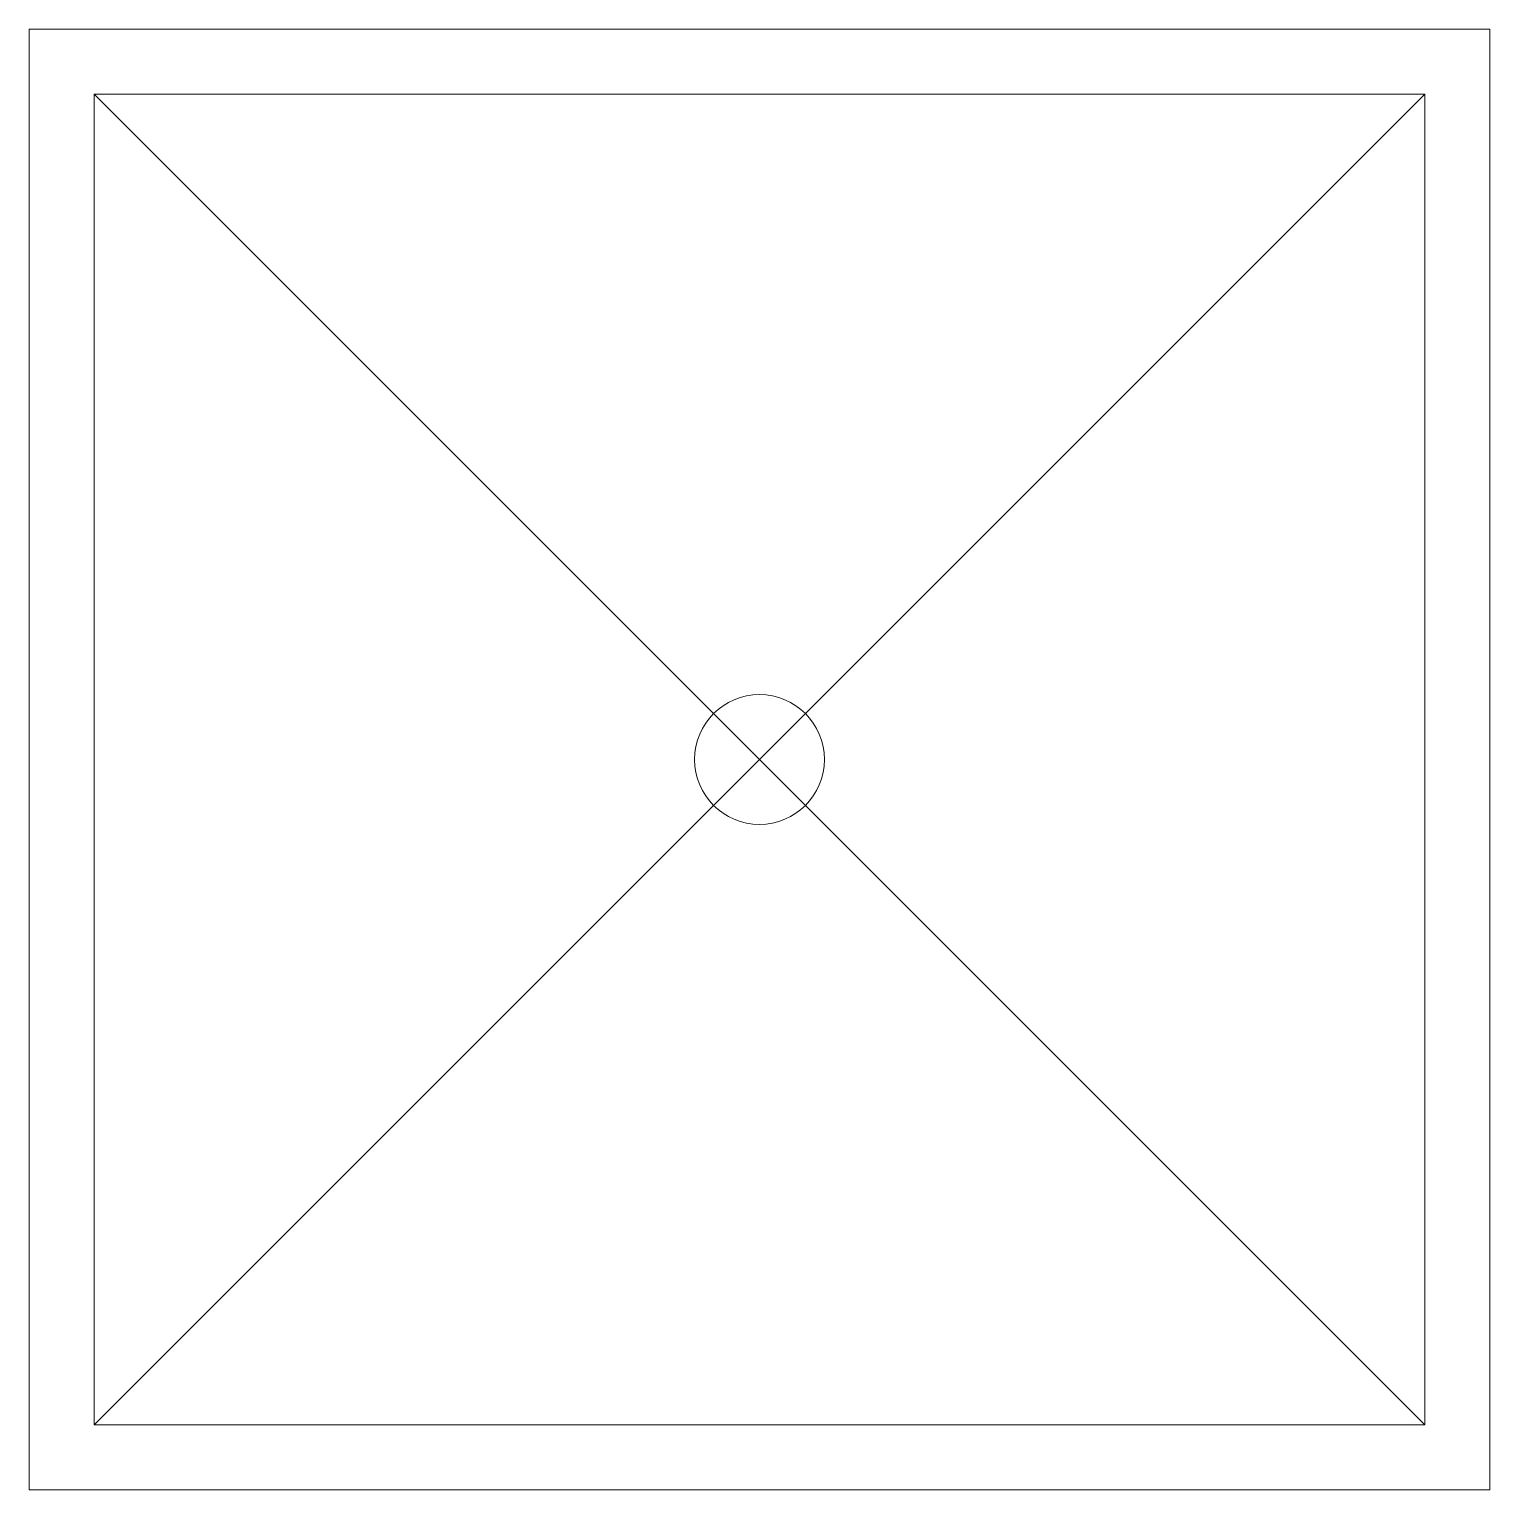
# Model space of a CAD drawing. Header units: millimetres. Extents: x 0 to 900, y 0 to 900.
import ezdxf

# ---------------------------------------------------------------- set-up
doc = ezdxf.new("R2010")
doc.units = ezdxf.units.MM
doc.layers.add('P-FIXT', color=7, linetype='Continuous', lineweight=20, true_color=0x477783)

# ---------------------------------------------------------------- blocks, each defined once
blk = doc.blocks.new('206_PLUMBING_HVAC_SYMBOLS_SHOWER_TRAY_PLAN')
at = {"layer": 'P-FIXT'}
for points in [[(0, 0), (900, 0), (900, 900), (0, 900)], [(40, 40), (860, 40), (860, 860), (40, 860)]]:
    blk.add_lwpolyline(points, close=True, dxfattribs=at)
for points in [[(40, 860), (450, 450)], [(860, 860), (450, 450)], [(40, 40), (450, 450)], [(860, 40), (450, 450)]]:
    blk.add_lwpolyline(points, dxfattribs=at)
blk.add_circle((450, 450), 40, dxfattribs=at)

msp = doc.modelspace()

# ---------------------------------------------------------------- block references
msp.add_blockref('206_PLUMBING_HVAC_SYMBOLS_SHOWER_TRAY_PLAN', (0, 0))

doc.saveas('drawing.dxf')
